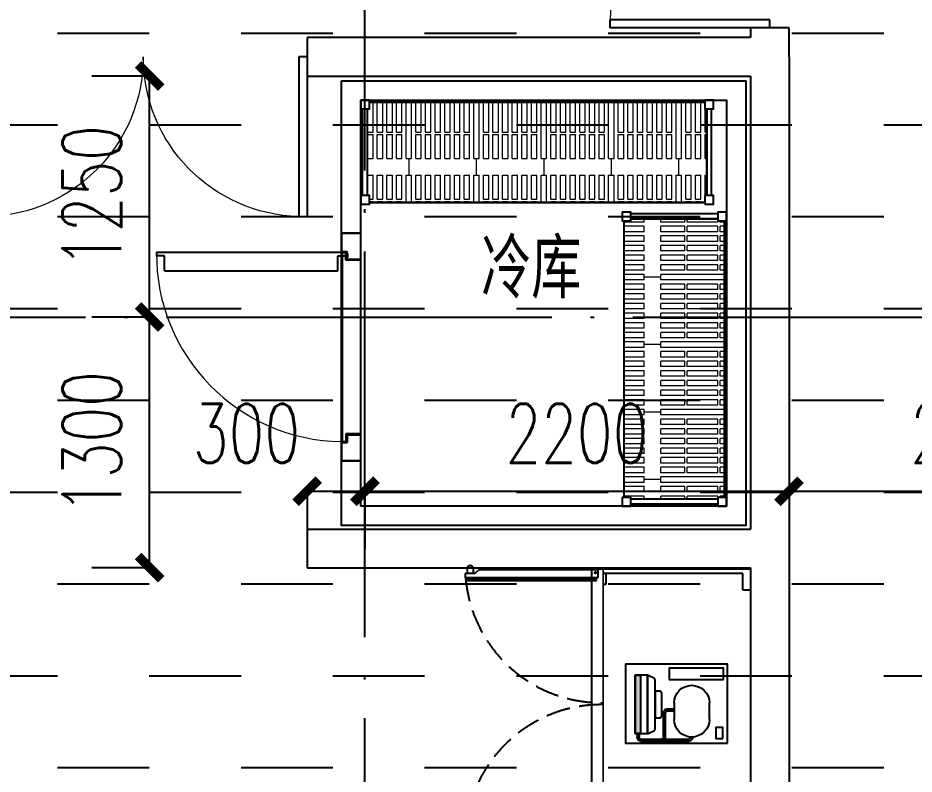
# Model space of a CAD drawing. Header units: millimetres. Extents: x 12325263 to 13848842, y -1463133 to 573208.
# Drawn here: x 12582797 to 12587446, y -837757 to -833835 of the extents above; entities that cross this region are included whole.
import ezdxf
from ezdxf.xclip import XClip

# ---------------------------------------------------------------- set-up
doc = ezdxf.new("R2010")
doc.units = ezdxf.units.MM
doc.header["$LTSCALE"] = 1000
doc.header["$XCLIPFRAME"] = 0
for name, pattern in [('DASH', [0.35, 0.25, -0.1]), ('DOTE', [2.42, 2, -0.2, 0.02, -0.2]), ('HIDDEN', [9.525, 6.35, -3.175])]:
    doc.linetypes.add(name, pattern=pattern)
for name, color, linetype in [('A-ANNO-DIMS', 83, 'Continuous'), ('A-ANNO-TEXT', 7, 'Continuous'), ('A-AXIS', 16, 'DOTE'), ('A-WALL', 5, 'Continuous'), ('DOOR_FIRE', 1, 'Continuous'), ('fur202301', 252, 'Continuous'), ('PUB_DIM', 83, 'Continuous'), ('WALL', 5, 'Continuous'), ('WALL-SHATCH', 8, 'Continuous'), ('WINDOW', 4, 'Continuous'), ('WINDOW_TEXT', 7, 'Continuous'), ('建筑-楼板开洞', 251, 'Continuous')]:
    doc.layers.add(name, color=color, linetype=linetype)
doc.styles.add('_TCH_DIM_T3', font='SIMPLEX.shx', dxfattribs={"width": 0.705882, "bigfont": 'GBCBIG.shx'})
doc.styles.add('_TCH_WINDOW', font='SIMPLEX', dxfattribs={"width": 0.7, "height": 3.5, "bigfont": 'GBCBIG'})
doc.styles.add('TITXV', font='', dxfattribs={"width": 0.7})
doc.styles.get('TITXV').set_extended_font_data('SimSun')
doc.dimstyles.new('_TCH_ARCH&&120', dxfattribs={"dimtxt": 306, "dimasz": 120, "dimexe": 300, "dimexo": 360, "dimgap": 147, "dimtad": 1, "dimdec": 0, "dimzin": 0, "dimdsep": 46, "dimtxsty": '_TCH_DIM_T3', "dimblk": 'ARCHTICK', "dimcen": 0.09, "dimclrt": 7, "dimazin": 2, "dimtfac": 1, "dimtdec": 0, "dimtix": 1, "dimtmove": 2, "dimatfit": 3, "dimfxl": 1, "dimfxlon": 1, "dimtolj": 1, "dimtzin": 0, "dimarcsym": 0})

# ---------------------------------------------------------------- blocks, each defined once
blk = doc.blocks.new('adgshg13-A$C7F010FC0')
at = {"layer": 'WALL-SHATCH'}
h = blk.add_hatch(color=256, dxfattribs=at)
h.dxf.hatch_style = 1
h.paths.add_polyline_path([(-60384.2, -16880.9), (-763.2, 197.5), (12587.6, -13153.3), (12587.6, -157996), (-162964.9, -188820.4), (-171262.4, -180522.9), (-171262.4, -31310.9), (-150707.2, -10755.7), (-131860.1, -7980.9), (-99162.4, -7980.9), (-99162.4, -4980.9), (-76620.4, -4980.9), (-70107.7, -16880.9)], flags=16)
h.paths.add_polyline_path([(-60091.2, -16380.9), (-646.9, 646.9), (12987.6, -12987.6), (12987.6, -158331.9), (-163100.6, -189250.4), (-171662.4, -180688.6), (-171662.4, -31145.2), (-150777.9, -10260.7), (-131896.7, -7480.9), (-99562.4, -7480.9), (-99562.4, -4580.9), (-76365.6, -4580.9), (-69907.5, -16380.9)])
blk = doc.blocks.new('A$C4C7A72D3')
at = {"layer": 'WALL', "color": 1}
blk.add_blockref('adgshg13-A$C7F010FC0', (210433, 205503.6), dxfattribs=at)
blk = doc.blocks.new('qlzw')
at = {"layer": 'A-AXIS'}
for p, q in [((12451166.8, 979489.8), (12451166.8, 1082089.8)), ((12411416.8, 1046489.8), (12486866.8, 1046489.8))]:
    blk.add_line(p, q, dxfattribs=at)
blk = doc.blocks.new('asdgagA$C655A5B81')
for p, q in [((0, 1059.1), (0, 963.1)), ((0, 959.1), (0, 1059.1)), ((135, 1059.1), (0, 1059.1)), ((0, 1059.1), (0, 963.1)), ((0, 965.1), (0, 1059.1)), ((0, 965.1), (0, 1059.1)), ((1045, 1059.1), (135, 1059.1)), ((135, 988.4), (135, 1059.1)), ((135, 988.4), (135, 1059.1)), ((140, 1059.1), (140, 981.2)), ((1040, 1059.1), (1040, 981.2)), ((1045, 988.4), (1045, 1059.1)), ((1045, 988.4), (1045, 1059.1)), ((1181, 1059.1), (1045, 1059.1)), ((1181, 959.1), (1181, 1059.1)), ((1181, 1059.1), (1181, 963.1)), ((1181, 1059.1), (1181, 963.1)), ((1181, 965.1), (1181, 1059.1)), ((94.4, 959.1), (94.4, 988.4)), ((135, 988.4), (94.4, 988.4)), ((94.4, 959.1), (94.4, 988.4)), ((135, 988.4), (94.4, 988.4)), ((94.4, 963.1), (94.4, 988.4)), ((140, 981.2), (99.4, 981.2)), ((99.4, 963.1), (99.4, 981.2)), ((99.4, 981.2), (117.5, 981.2)), ((99.4, 981.2), (99.4, 0)), ((117.5, 940.6), (117.5, 981.2)), ((1040, 981.2), (1080.6, 981.2)), ((1045, 988.4), (1085.6, 988.4)), ((1045, 988.4), (1085.6, 988.4)), ((1080.6, 963.1), (1080.6, 981.2)), ((1085.6, 959.1), (1085.6, 988.4)), ((1085.6, 959.1), (1085.6, 988.4)), ((1085.6, 963.1), (1085.6, 988.4)), ((0, 959.1), (94.4, 959.1)), ((94.4, 959.1), (1085.6, 959.1)), ((99.4, 963.1), (1080.6, 963.1)), ((195.4, 940.6), (117.5, 940.6)), ((195.4, 40.6), (195.4, 940.6)), ((1085.6, 959.1), (1181, 959.1)), ((117.5, 40.6), (117.5, 0)), ((195.4, 40.6), (117.5, 40.6)), ((99.4, 0), (117.5, 0))]:
    blk.add_line(p, q)
at = {"lineweight": 0}
for p, q in [((105.2, 981.2), (105.2, 982)), ((105.2, 982), (125.5, 982)), ((105.3, 992.4), (125.5, 992.4)), ((105.3, 989.4), (105.3, 992.4)), ((125.5, 989.4), (105.3, 989.4)), ((106, 981.2), (115, 981.2)), ((112.7, 985.7), (112.7, 989.5)), ((112.7, 989.5), (119.1, 989.5)), ((117.2, 985.7), (112.7, 985.7)), ((112.7, 985), (117.2, 985)), ((112.7, 984.6), (117.2, 984.6)), ((117.2, 983.1), (112.7, 983.1)), ((117.2, 982.7), (112.7, 982.7)), ((113.1, 987.8), (113.1, 989.1)), ((113.1, 989.1), (119.1, 989.1)), ((113.1, 987.8), (114.1, 987.8)), ((113.1, 986.1), (113.1, 987.4)), ((113.1, 987.4), (114.1, 987.4)), ((117.2, 986.1), (113.1, 986.1)), ((113.8, 991), (115.2, 989.6)), ((113.8, 990.8), (115.1, 989.6)), ((113.9, 991.4), (115.7, 989.7)), ((113.9, 991.3), (115.6, 989.6)), ((113.9, 991.2), (115.5, 989.6)), ((113.9, 991.1), (115.3, 989.6)), ((113.9, 990.7), (114.9, 989.6)), ((113.9, 990.5), (114.8, 989.7)), ((114, 991.6), (115.8, 989.8)), ((114, 991.5), (115.8, 989.7)), ((114, 990.2), (114.5, 989.8)), ((114.1, 991.7), (115.9, 989.8)), ((114.1, 991.7), (116, 989.9)), ((114.2, 991.9), (116.1, 990)), ((114.2, 991.8), (116.1, 989.9)), ((114.3, 991.9), (116.2, 990.1)), ((114.4, 992), (116.3, 990.1)), ((114.5, 992.1), (116.3, 990.2)), ((114.6, 992.1), (116.4, 990.3)), ((114.6, 992.1), (116.4, 990.4)), ((114.7, 992.2), (116.5, 990.5)), ((114.8, 992.2), (116.5, 990.6)), ((114.9, 992.2), (116.5, 990.7)), ((115.1, 992.3), (116.5, 990.8)), ((115.2, 992.3), (116.5, 990.9)), ((115.3, 992.3), (116.5, 991.1)), ((115.5, 992.2), (116.5, 991.2)), ((115.7, 992.2), (116.4, 991.4)), ((115.7, 981.2), (124.7, 981.2)), ((116, 992), (116.3, 991.7)), ((117.6, 982), (117.6, 982.3)), ((119.1, 985.5), (118, 985.5)), ((119.1, 985.2), (118, 985.2)), ((118, 982.7), (118, 982.7)), ((118, 982), (118, 982.3)), ((125.5, 989.5), (119.1, 989.5)), ((125.1, 989.1), (119.1, 989.1)), ((119.1, 985.5), (120.3, 985.5)), ((119.1, 985.2), (120.3, 985.2)), ((120.2, 982.7), (120.2, 982.7)), ((120.2, 982), (120.2, 982.3)), ((120.6, 982), (120.6, 982.3)), ((121, 986.1), (125.1, 986.1)), ((121, 985.7), (125.5, 985.7)), ((125.5, 985), (121, 985)), ((125.5, 984.6), (121, 984.6)), ((121, 983.1), (125.5, 983.1)), ((121, 982.7), (125.5, 982.7)), ((125.1, 987.8), (124.2, 987.8)), ((125.1, 987.4), (124.2, 987.4)), ((125.1, 987.8), (125.1, 989.1)), ((125.1, 986.1), (125.1, 987.4)), ((125.5, 992.4), (125.5, 989.4)), ((125.5, 985.7), (125.5, 989.5)), ((125.5, 981.2), (125.5, 982)), ((1054.5, 992.4), (1054.5, 989.4)), ((1074.7, 992.4), (1054.5, 992.4)), ((1054.5, 989.5), (1060.9, 989.5)), ((1054.5, 985.7), (1054.5, 989.5)), ((1054.5, 989.4), (1074.7, 989.4)), ((1059, 985.7), (1054.5, 985.7)), ((1054.5, 985), (1059, 985)), ((1054.5, 984.6), (1059, 984.6)), ((1059, 983.1), (1054.5, 983.1)), ((1059, 982.7), (1054.5, 982.7)), ((1074.8, 982), (1054.5, 982)), ((1054.5, 981.2), (1054.5, 982)), ((1054.9, 989.1), (1060.9, 989.1)), ((1054.9, 987.8), (1054.9, 989.1)), ((1054.9, 987.8), (1055.8, 987.8)), ((1054.9, 987.4), (1055.8, 987.4)), ((1054.9, 986.1), (1054.9, 987.4)), ((1059, 986.1), (1054.9, 986.1)), ((1064.3, 981.2), (1055.3, 981.2)), ((1059.4, 982), (1059.4, 982.3)), ((1060.9, 985.5), (1059.7, 985.5)), ((1060.9, 985.2), (1059.7, 985.2)), ((1059.8, 982.7), (1059.8, 982.7)), ((1059.8, 982), (1059.8, 982.3)), ((1067.3, 989.5), (1060.9, 989.5)), ((1066.9, 989.1), (1060.9, 989.1)), ((1060.9, 985.5), (1062, 985.5)), ((1060.9, 985.2), (1062, 985.2)), ((1062, 982.7), (1062, 982.7)), ((1062, 982), (1062, 982.3)), ((1062.4, 982), (1062.4, 982.3)), ((1062.8, 986.1), (1066.9, 986.1)), ((1062.8, 985.7), (1067.3, 985.7)), ((1067.3, 985), (1062.8, 985)), ((1067.3, 984.6), (1062.8, 984.6)), ((1062.8, 983.1), (1067.3, 983.1)), ((1062.8, 982.7), (1067.3, 982.7)), ((1064.7, 992.3), (1063.5, 991.1)), ((1064.8, 992.3), (1063.5, 990.9)), ((1064.9, 992.3), (1063.5, 990.8)), ((1064.5, 992.2), (1063.5, 991.2)), ((1065.1, 992.2), (1063.5, 990.7)), ((1065.2, 992.2), (1063.5, 990.6)), ((1065.3, 992.2), (1063.5, 990.5)), ((1064.3, 992.2), (1063.6, 991.4)), ((1065.4, 992.1), (1063.6, 990.4)), ((1065.4, 992.1), (1063.6, 990.3)), ((1065.5, 992.1), (1063.7, 990.2)), ((1064, 992), (1063.7, 991.7)), ((1065.6, 992), (1063.7, 990.1)), ((1065.7, 991.9), (1063.8, 990.1)), ((1065.8, 991.9), (1063.9, 990)), ((1065.8, 991.8), (1063.9, 989.9)), ((1065.9, 991.7), (1064, 989.9)), ((1065.9, 991.7), (1064.1, 989.8)), ((1066, 991.6), (1064.2, 989.8)), ((1066, 991.5), (1064.2, 989.7)), ((1066.1, 991.4), (1064.3, 989.7)), ((1066.1, 991.3), (1064.4, 989.6)), ((1066.1, 991.2), (1064.5, 989.6)), ((1066.1, 991.1), (1064.7, 989.6)), ((1066.2, 991), (1064.8, 989.6)), ((1066.2, 990.8), (1064.9, 989.6)), ((1074, 981.2), (1065, 981.2)), ((1066.1, 990.7), (1065.1, 989.6)), ((1066.1, 990.5), (1065.2, 989.7)), ((1066, 990.2), (1065.5, 989.8)), ((1066.9, 987.8), (1065.9, 987.8)), ((1066.9, 987.4), (1065.9, 987.4)), ((1066.9, 987.8), (1066.9, 989.1)), ((1066.9, 986.1), (1066.9, 987.4)), ((1067.3, 985.7), (1067.3, 989.5)), ((1074.7, 989.4), (1074.7, 992.4)), ((1074.8, 981.2), (1074.8, 982))]:
    blk.add_line(p, q, dxfattribs=at)
for centre in [(115.2, 990.9), (1064.8, 990.9)]:
    blk.add_circle(centre, 1.34, dxfattribs=at)
for centre, radius, start, end in [((112.7, 983.8), 1.12, 90, 270), ((112.7, 983.8), 0.75, 90, 270), ((114.1, 987.6), 0.188, 270, 90), ((117.2, 985.3), 0.75, 14.4775, 90), ((117.2, 985.3), 0.375, 270, 90), ((117.2, 985.3), 0.75, 270, 345.5225), ((117.2, 982.3), 0.75, 0, 90), ((117.2, 982.3), 0.375, 0, 90), ((121, 982.3), 0.75, 90, 180), ((121, 985.3), 0.75, 90, 165.5225), ((121, 985.3), 0.75, 194.4775, 270), ((121, 985.3), 0.375, 90, 270), ((121, 982.3), 0.375, 90, 180), ((124.2, 987.6), 0.188, 90, 270), ((125.5, 983.8), 1.12, 270, 90), ((125.5, 983.8), 0.75, 270, 90), ((1054.5, 983.8), 1.12, 90, 270), ((1054.5, 983.8), 0.75, 90, 270), ((1055.8, 987.6), 0.188, 270, 90), ((1059, 985.3), 0.75, 14.4775, 90), ((1059, 985.3), 0.375, 270, 90), ((1059, 985.3), 0.75, 270, 345.5225), ((1059, 982.3), 0.75, 0, 90), ((1059, 982.3), 0.375, 0, 90), ((1062.8, 985.3), 0.75, 90, 165.5225), ((1062.8, 985.3), 0.75, 194.4775, 270), ((1062.8, 982.3), 0.75, 90, 180), ((1062.8, 985.3), 0.375, 90, 270), ((1062.8, 982.3), 0.375, 90, 180), ((1065.9, 987.6), 0.188, 90, 270), ((1067.3, 983.8), 1.12, 270, 90), ((1067.3, 983.8), 0.75, 270, 90), ((108.4, 972.2), 972.2, 269.4672, 359.2315)]:
    blk.add_arc(centre, radius, start, end, dxfattribs=at)
for p in [(112.7, 982.7), (113.1, 987.6), (114.1, 987.4), (117.2, 985), (119.1, 985.3), (121, 985), (124.2, 987.4), (125.1, 987.6), (125.5, 982.7), (1054.5, 982.7), (1054.9, 987.6), (1055.8, 987.4), (1059, 985), (1060.9, 985.3), (1062.8, 985), (1065.9, 987.4), (1066.9, 987.6), (1067.3, 982.7)]:
    blk.add_point(p, dxfattribs=at)
blk = doc.blocks.new('asdgagCompressor')
at = {"layer": 'fur202301'}
blk.add_hatch(color=256, dxfattribs=at).paths.add_polyline_path([(49.8, -479.2), (352.4, -479.2), (352.4, -450.2), (49.8, -450.2)])
for p, q in [((123.8, -93.2), (209.1, -93.2)), ((31.2, -179.8), (32.4, -179.8)), ((11.2, -448.3), (11.2, -199.8)), ((21.2, -448.3), (21.2, -199.8)), ((31.2, -189.8), (32.4, -189.8)), ((209.1, -276.2), (123.8, -276.2)), ((47.5, -458.3), (31.2, -458.3)), ((49.8, -469.3), (49.8, -458.3)), ((47.5, -468.3), (31.2, -468.3))]:
    blk.add_line(p, q, dxfattribs=at)
for points in [[(0, 0), (410.7, 0), (410.7, -528.6), (0, -528.6)], [(24.8, -23.8), (81.9, -23.8), (81.9, -59.8), (24.8, -59.8)], [(330.7, -19.4), (389.7, -19.4), (389.7, -301.8), (330.7, -301.8)], [(49.8, -414.8), (352.4, -414.8), (352.4, -479.2), (49.8, -479.2)], [(49.8, -479.2), (352.4, -479.2), (352.4, -450.2), (49.8, -450.2)]]:
    blk.add_lwpolyline(points, close=True, dxfattribs=at)
for points in [[(166.2, -276.2), (166.2, -312.6, -0.414214), (156.2, -322.6), (28.8, -322.6)], [(176.2, -276.2), (176.2, -312.6, -0.414214), (156.2, -332.6), (28.9, -332.6)], [(352.4, -414.8), (352.4, -414.8), (49.8, -414.8), (49.8, -414.8, -0.006326), (52.7, -407.8), (66.5, -378.4, -0.198912), (73.6, -375.4), (328.6, -375.4, -0.198912), (335.7, -378.4), (352.4, -414.8)]]:
    blk.add_lwpolyline(points, format="xyb", dxfattribs=at)
blk.add_lwpolyline([(142.2, -340.7), (260, -340.7, -0.414214), (270, -350.7), (270, -375.4), (132.2, -375.4), (132.2, -350.7, -0.414214)], format="xyb", close=True, dxfattribs=at)
for centre, radius, start, end in [((123.8, -184.7), 91.5, 90, 270), ((209.1, -184.7), 91.5, 270, 90), ((31.2, -199.8), 20, 90, 180), ((31.2, -199.8), 10, 90, 180), ((29.1, -340.5), 17.9, 89.1937, 116.034), ((29.1, -340.5), 7.91, 91.2134, 186.3393), ((31.2, -448.3), 20, 180, 270), ((31.2, -448.3), 10, 180, 270)]:
    blk.add_arc(centre, radius, start, end, dxfattribs=at)
blk = doc.blocks.new('asdgagHG2T')
at = {"layer": 'fur202301'}
for p, q in [((39251.7, 177423.2), (39251.7, 177463.2)), ((40431.7, 177423.2), (40431.7, 177463.2)), ((39251.7, 177423.2), (39166.7, 177423.2)), ((39166.7, 177423.2), (39166.7, 176699.2)), ((40516.7, 177423.2), (40431.7, 177423.2)), ((40516.7, 176699.2), (40516.7, 177423.2)), ((39221.7, 176714.2), (39166.7, 176714.2)), ((39221.7, 176699.2), (39221.7, 176714.2)), ((40461.7, 176714.2), (40516.7, 176714.2)), ((40461.7, 176699.2), (40461.7, 176714.2)), ((39146.7, 176639.2), (39146.7, 176054.6)), ((39186.7, 175984.6), (39186.7, 176639.2)), ((40496.7, 175984.6), (40496.7, 176639.2)), ((40536.7, 176639.2), (40536.7, 176054.6)), ((39126.7, 176013.7), (39126.7, 176003.7)), ((39136.7, 176023.7), (39166.7, 176023.7)), ((39146.7, 176053.7), (39166.7, 176033.7)), ((39166.7, 176033.7), (39166.7, 175983.7)), ((40536.7, 176053.7), (40516.7, 176033.7)), ((40516.7, 176033.7), (40516.7, 175983.7)), ((40546.7, 176023.7), (40516.7, 176023.7)), ((40556.7, 176013.7), (40556.7, 176003.7)), ((39136.7, 175993.7), (39166.7, 175993.7)), ((39166.7, 175983.7), (39186.7, 175983.7)), ((40516.7, 175983.7), (40496.7, 175983.7)), ((40546.7, 175993.7), (40516.7, 175993.7))]:
    blk.add_line(p, q, dxfattribs=at)
at = {"layer": 'fur202301', "color": 8, "linetype": 'HIDDEN', "ltscale": 100}
for p, q in [((39189.7, 176663.7), (39186.7, 176663.7)), ((39196.2, 176619.2), (39196.2, 176663.7)), ((40487.2, 176619.2), (40487.2, 176663.7)), ((40493.7, 176663.7), (40496.7, 176663.7))]:
    blk.add_line(p, q, dxfattribs=at)
at = {"layer": 'fur202301', "color": 8}
for p, q in [((39196.2, 175994.6), (39196.2, 176639.2)), ((40487.2, 175994.6), (40487.2, 176639.2)), ((39189.7, 175993.7), (39186.7, 175993.7)), ((40493.7, 175993.7), (40496.7, 175993.7))]:
    blk.add_line(p, q, dxfattribs=at)
at = {"layer": 'fur202301'}
blk.add_lwpolyline([(40541.7, 176639.2), (39141.7, 176639.2), (39141.7, 177463.2), (40541.7, 177463.2)], close=True, dxfattribs=at)
at = {"layer": 'fur202301', "color": 8, "linetype": 'HIDDEN', "ltscale": 200, "const_width": 8}
blk.add_lwpolyline([(39141.7, 176699.2), (40541.7, 176699.2)], dxfattribs=at)
at = {"layer": 'fur202301', "linetype": 'HIDDEN', "ltscale": 100}
for points in [[(39186.7, 176639.2), (39186.7, 176673.7), (39146.7, 176673.7), (39146.7, 176639.2)], [(40496.7, 176639.2), (40496.7, 176673.7), (40536.7, 176673.7), (40536.7, 176639.2)]]:
    blk.add_lwpolyline(points, dxfattribs=at)
at = {"layer": 'fur202301', "color": 8, "linetype": 'HIDDEN', "ltscale": 100}
for points in [[(39202.7, 176619.2), (39202.7, 176663.7), (39189.7, 176663.7), (39189.7, 176619.2)], [(40480.7, 176619.2), (40480.7, 176663.7), (40493.7, 176663.7), (40493.7, 176619.2)]]:
    blk.add_lwpolyline(points, dxfattribs=at)
at = {"layer": 'fur202301', "color": 8}
for points in [[(39189.7, 176639.2), (39189.7, 175994.6), (39202.7, 175994.6), (39202.7, 176639.2)], [(40493.7, 176639.2), (40493.7, 175994.6), (40480.7, 175994.6), (40480.7, 176639.2)]]:
    blk.add_lwpolyline(points, dxfattribs=at)
at = {"layer": 'fur202301'}
for centre in [(39161.7, 176659.2), (40521.7, 176659.2)]:
    blk.add_circle(centre, 4, dxfattribs=at)
at = {"layer": 'fur202301', "linetype": 'HIDDEN', "ltscale": 200}
for centre in [(39161.7, 176659.2), (40521.7, 176659.2)]:
    blk.add_circle(centre, 4, dxfattribs=at)
at = {"layer": 'fur202301', "linetype": 'DASH', "ltscale": 0.5}
for centre, start, end in [((39128.7, 176690.2), 274.6941, 0.7247), ((40554.6, 176690.2), 179.2753, 265.3059)]:
    blk.add_arc(centre, 708, start, end, dxfattribs=at)
at = {"layer": 'fur202301'}
for centre, start, end in [((39136.7, 176013.7), 90, 180), ((40546.7, 176013.7), 0, 90), ((39136.7, 176003.7), 180, 270), ((40546.7, 176003.7), 270, 0)]:
    blk.add_arc(centre, 10, start, end, dxfattribs=at)
at = {"layer": 'fur202301', "extrusion": (0, 0, -1), "zscale": -1}
blk.add_blockref('asdgagCompressor', (-40047, 177343.2), dxfattribs=at)
blk = doc.blocks.new('*U1651')
at = {"layer": 'fur202301', "lineweight": 0}
h = blk.add_hatch(dxfattribs=at)
h.set_pattern_fill('CAMBRO层板', color=256, pattern_type=2)
h.set_pattern_definition([(0, (-4639.2, -2045), (0, 520), [28, -322]), (0, (-4639.2, -1920), (0, 520), [28, -322]), (90, (-4639.18, -2045.03), (-350, 2e-14), [125, -395]), (90, (-4611.18, -2045.03), (-350, 2e-14), [125, -395]), (0, (-4639.2, -1748), (0, 520), [28, -322]), (0, (-4639.2, -1908), (0, 520), [28, -322]), (90, (-4639.18, -1908.03), (-350, 2e-14), [160, -360]), (90, (-4611.18, -1908.03), (-350, 2e-14), [160, -360]), (0, (-4639.2, -1611), (0, 520), [28, -322]), (0, (-4639.2, -1736), (0, 520), [28, -322]), (90, (-4639.18, -1736.03), (-350, 2e-14), [125, -395]), (90, (-4611.18, -1736.03), (-350, 2e-14), [125, -395]), (0, (-4589.2, -2045), (0, 520), [28, -322]), (0, (-4589.2, -1920), (0, 520), [28, -322]), (90, (-4589.18, -2045.03), (-350, 2e-14), [125, -395]), (90, (-4561.18, -2045.03), (-350, 2e-14), [125, -395]), (0, (-4589.2, -1748), (0, 520), [28, -322]), (0, (-4589.2, -1908), (0, 520), [28, -322]), (90, (-4589.18, -1908.03), (-350, 2e-14), [160, -360]), (90, (-4561.18, -1908.03), (-350, 2e-14), [160, -360]), (0, (-4589.2, -1611), (0, 520), [28, -322]), (0, (-4589.2, -1736), (0, 520), [28, -322]), (90, (-4589.18, -1736.03), (-350, 2e-14), [125, -395]), (90, (-4561.18, -1736.03), (-350, 2e-14), [125, -395]), (0, (-4539.2, -2045), (0, 520), [28, -322]), (0, (-4539.2, -1920), (0, 520), [28, -322]), (90, (-4539.18, -2045.03), (-350, 2e-14), [125, -395]), (90, (-4511.18, -2045.03), (-350, 2e-14), [125, -395]), (0, (-4539.2, -1748), (0, 520), [28, -322]), (0, (-4539.2, -1908), (0, 520), [28, -322]), (90, (-4539.18, -1908.03), (-350, 2e-14), [160, -360]), (90, (-4511.18, -1908.03), (-350, 2e-14), [160, -360]), (0, (-4539.2, -1611), (0, 520), [28, -322]), (0, (-4539.2, -1736), (0, 520), [28, -322]), (90, (-4539.18, -1736.03), (-350, 2e-14), [125, -395]), (90, (-4511.18, -1736.03), (-350, 2e-14), [125, -395]), (0, (-4489.2, -2045), (0, 520), [28, -322]), (0, (-4489.2, -1920), (0, 520), [28, -322]), (90, (-4489.18, -2045.03), (-350, 2e-14), [125, -395]), (90, (-4461.18, -2045.03), (-350, 2e-14), [125, -395]), (0, (-4489.2, -1748), (0, 520), [28, -322]), (0, (-4489.2, -1908), (0, 520), [28, -322]), (90, (-4489.18, -1908.03), (-350, 2e-14), [160, -360]), (90, (-4461.18, -1908.03), (-350, 2e-14), [160, -360]), (0, (-4489.2, -1611), (0, 520), [28, -322]), (0, (-4489.2, -1736), (0, 520), [28, -322]), (90, (-4489.18, -1736.03), (-350, 2e-14), [125, -395]), (90, (-4461.18, -1736.03), (-350, 2e-14), [125, -395]), (0, (-4439.2, -2045), (0, 520), [28, -322]), (0, (-4439.2, -1920), (0, 520), [28, -322]), (90, (-4439.18, -2045.03), (-350, 2e-14), [125, -395]), (90, (-4411.18, -2045.03), (-350, 2e-14), [125, -395]), (0, (-4439.2, -1748), (0, 520), [28, -322]), (0, (-4439.2, -1908), (0, 520), [28, -322]), (90, (-4439.18, -1908.03), (-350, 2e-14), [160, -360]), (90, (-4411.18, -1908.03), (-350, 2e-14), [160, -360]), (0, (-4439.2, -1611), (0, 520), [28, -322]), (0, (-4439.2, -1736), (0, 520), [28, -322]), (90, (-4439.18, -1736.03), (-350, 2e-14), [125, -395]), (90, (-4411.18, -1736.03), (-350, 2e-14), [125, -395]), (0, (-4389.2, -2045), (0, 520), [28, -322]), (0, (-4389.2, -1920), (0, 520), [28, -322]), (90, (-4389.18, -2045.03), (-350, 2e-14), [125, -395]), (90, (-4361.18, -2045.03), (-350, 2e-14), [125, -395]), (0, (-4389.2, -1748), (0, 520), [28, -322]), (0, (-4389.2, -1908), (0, 520), [28, -322]), (90, (-4389.18, -1908.03), (-350, 2e-14), [160, -360]), (90, (-4361.18, -1908.03), (-350, 2e-14), [160, -360]), (0, (-4389.2, -1611), (0, 520), [28, -322]), (0, (-4389.2, -1736), (0, 520), [28, -322]), (90, (-4389.18, -1736.03), (-350, 2e-14), [125, -395]), (90, (-4361.18, -1736.03), (-350, 2e-14), [125, -395]), (0, (-4339.2, -2045), (0, 520), [28, -322]), (0, (-4339.2, -1611), (0, 520), [28, -322]), (90, (-4339.18, -2045.03), (-350, 2e-14), [434, -86]), (90, (-4311.18, -2045.03), (-350, 2e-14), [434, -86]), (90, (-4324.5, -1610.93), (-350, 2e-14), [43.033, -476.967]), (90, (-4324.5, -2087.9), (-350, 2e-14), [42.776, -477.224])])
h.paths.add_polyline_path([(35, -45), (45, -45), (45, -10), (1785, -10), (1785, -45), (1795, -45), (1795, -495), (1785, -495), (1785, -530), (45, -530), (45, -495), (35, -495)])
for points in [[(0, -45), (45, -45), (45, 0), (0, 0)], [(1785, -45), (1830, -45), (1830, 0), (1785, 0)], [(35, -45), (45, -45), (45, -10), (1785, -10), (1785, -45), (1795, -45), (1795, -495), (1785, -495), (1785, -530), (45, -530), (45, -495), (35, -495)], [(0, -540), (45, -540), (45, -495), (0, -495)], [(1785, -540), (1830, -540), (1830, -495), (1785, -495)]]:
    blk.add_lwpolyline(points, close=True)
for points in [[(10, -495), (10, -45)], [(35, -495), (35, -45)], [(45, -10), (1785, -10)], [(1795, -495), (1795, -45)], [(1820, -495), (1820, -45)], [(45, -530), (1785, -530)]]:
    blk.add_lwpolyline(points)
blk = doc.blocks.new('*U1649')
at = {"layer": 'fur202301', "lineweight": 0}
h = blk.add_hatch(dxfattribs=at)
h.set_pattern_fill('CAMBRO层板', color=256, pattern_type=2)
h.set_pattern_definition([(0, (-4944.2, -2045), (0, 520), [28, -322]), (0, (-4944.2, -1920), (0, 520), [28, -322]), (90, (-4944.18, -2045.03), (-350, 2e-14), [125, -395]), (90, (-4916.18, -2045.03), (-350, 2e-14), [125, -395]), (0, (-4944.2, -1748), (0, 520), [28, -322]), (0, (-4944.2, -1908), (0, 520), [28, -322]), (90, (-4944.18, -1908.03), (-350, 2e-14), [160, -360]), (90, (-4916.18, -1908.03), (-350, 2e-14), [160, -360]), (0, (-4944.2, -1611), (0, 520), [28, -322]), (0, (-4944.2, -1736), (0, 520), [28, -322]), (90, (-4944.18, -1736.03), (-350, 2e-14), [125, -395]), (90, (-4916.18, -1736.03), (-350, 2e-14), [125, -395]), (0, (-4894.2, -2045), (0, 520), [28, -322]), (0, (-4894.2, -1920), (0, 520), [28, -322]), (90, (-4894.18, -2045.03), (-350, 2e-14), [125, -395]), (90, (-4866.18, -2045.03), (-350, 2e-14), [125, -395]), (0, (-4894.2, -1748), (0, 520), [28, -322]), (0, (-4894.2, -1908), (0, 520), [28, -322]), (90, (-4894.18, -1908.03), (-350, 2e-14), [160, -360]), (90, (-4866.18, -1908.03), (-350, 2e-14), [160, -360]), (0, (-4894.2, -1611), (0, 520), [28, -322]), (0, (-4894.2, -1736), (0, 520), [28, -322]), (90, (-4894.18, -1736.03), (-350, 2e-14), [125, -395]), (90, (-4866.18, -1736.03), (-350, 2e-14), [125, -395]), (0, (-4844.2, -2045), (0, 520), [28, -322]), (0, (-4844.2, -1920), (0, 520), [28, -322]), (90, (-4844.18, -2045.03), (-350, 2e-14), [125, -395]), (90, (-4816.18, -2045.03), (-350, 2e-14), [125, -395]), (0, (-4844.2, -1748), (0, 520), [28, -322]), (0, (-4844.2, -1908), (0, 520), [28, -322]), (90, (-4844.18, -1908.03), (-350, 2e-14), [160, -360]), (90, (-4816.18, -1908.03), (-350, 2e-14), [160, -360]), (0, (-4844.2, -1611), (0, 520), [28, -322]), (0, (-4844.2, -1736), (0, 520), [28, -322]), (90, (-4844.18, -1736.03), (-350, 2e-14), [125, -395]), (90, (-4816.18, -1736.03), (-350, 2e-14), [125, -395]), (0, (-4794.2, -2045), (0, 520), [28, -322]), (0, (-4794.2, -1920), (0, 520), [28, -322]), (90, (-4794.18, -2045.03), (-350, 2e-14), [125, -395]), (90, (-4766.18, -2045.03), (-350, 2e-14), [125, -395]), (0, (-4794.2, -1748), (0, 520), [28, -322]), (0, (-4794.2, -1908), (0, 520), [28, -322]), (90, (-4794.18, -1908.03), (-350, 2e-14), [160, -360]), (90, (-4766.18, -1908.03), (-350, 2e-14), [160, -360]), (0, (-4794.2, -1611), (0, 520), [28, -322]), (0, (-4794.2, -1736), (0, 520), [28, -322]), (90, (-4794.18, -1736.03), (-350, 2e-14), [125, -395]), (90, (-4766.18, -1736.03), (-350, 2e-14), [125, -395]), (0, (-4744.2, -2045), (0, 520), [28, -322]), (0, (-4744.2, -1920), (0, 520), [28, -322]), (90, (-4744.18, -2045.03), (-350, 2e-14), [125, -395]), (90, (-4716.18, -2045.03), (-350, 2e-14), [125, -395]), (0, (-4744.2, -1748), (0, 520), [28, -322]), (0, (-4744.2, -1908), (0, 520), [28, -322]), (90, (-4744.18, -1908.03), (-350, 2e-14), [160, -360]), (90, (-4716.18, -1908.03), (-350, 2e-14), [160, -360]), (0, (-4744.2, -1611), (0, 520), [28, -322]), (0, (-4744.2, -1736), (0, 520), [28, -322]), (90, (-4744.18, -1736.03), (-350, 2e-14), [125, -395]), (90, (-4716.18, -1736.03), (-350, 2e-14), [125, -395]), (0, (-4694.2, -2045), (0, 520), [28, -322]), (0, (-4694.2, -1920), (0, 520), [28, -322]), (90, (-4694.18, -2045.03), (-350, 2e-14), [125, -395]), (90, (-4666.18, -2045.03), (-350, 2e-14), [125, -395]), (0, (-4694.2, -1748), (0, 520), [28, -322]), (0, (-4694.2, -1908), (0, 520), [28, -322]), (90, (-4694.18, -1908.03), (-350, 2e-14), [160, -360]), (90, (-4666.18, -1908.03), (-350, 2e-14), [160, -360]), (0, (-4694.2, -1611), (0, 520), [28, -322]), (0, (-4694.2, -1736), (0, 520), [28, -322]), (90, (-4694.18, -1736.03), (-350, 2e-14), [125, -395]), (90, (-4666.18, -1736.03), (-350, 2e-14), [125, -395]), (0, (-4644.2, -2045), (0, 520), [28, -322]), (0, (-4644.2, -1611), (0, 520), [28, -322]), (90, (-4644.18, -2045.03), (-350, 2e-14), [434, -86]), (90, (-4616.18, -2045.03), (-350, 2e-14), [434, -86]), (90, (-4629.5, -1610.93), (-350, 2e-14), [43.033, -476.967]), (90, (-4629.5, -2087.9), (-350, 2e-14), [42.776, -477.224])])
h.paths.add_polyline_path([(35, -45), (45, -45), (45, -10), (1480, -10), (1480, -45), (1490, -45), (1490, -495), (1480, -495), (1480, -530), (45, -530), (45, -495), (35, -495)])
for points in [[(0, -45), (45, -45), (45, 0), (0, 0)], [(1480, -45), (1525, -45), (1525, 0), (1480, 0)], [(35, -45), (45, -45), (45, -10), (1480, -10), (1480, -45), (1490, -45), (1490, -495), (1480, -495), (1480, -530), (45, -530), (45, -495), (35, -495)], [(0, -540), (45, -540), (45, -495), (0, -495)], [(1480, -540), (1525, -540), (1525, -495), (1480, -495)]]:
    blk.add_lwpolyline(points, close=True)
for points in [[(10, -495), (10, -45)], [(35, -495), (35, -45)], [(45, -10), (1480, -10)], [(1490, -495), (1490, -45)], [(1515, -495), (1515, -45)], [(45, -530), (1480, -530)]]:
    blk.add_lwpolyline(points)
blk = doc.blocks.new('sdfgsdffhg')
at = {"layer": 'fur202301', "elevation": 0}
for points in [[(3391, 39894.9), (5488.2, 39894.9), (5488.2, 37589.9), (3391, 37589.9)], [(3491, 39794.9), (5388.2, 39794.9), (5388.2, 37689.9), (3491, 37689.9)]]:
    blk.add_lwpolyline(points, close=True, dxfattribs=at)
at = {"layer": 'fur202301'}
blk.add_blockref('*U1651', (3491, 39794.9, 0), dxfattribs=at)
for name, p, rotation in [('*U1649', (4848.2, 37689.9, 0), 90), ('asdgagA$C655A5B81', (2431.8, 39104.9, 0), 270), ('asdgagHG2T', (-171950, 76506.5, 0), 270)]:
    blk.add_blockref(name, p, dxfattribs=dict(at, rotation=rotation))
blk = doc.blocks.new('_ArchTick')
at = {"color": 0, "linetype": 'ByBlock', "const_width": 0.4}
blk.add_lwpolyline([(-0.5, -0.5), (0.5, 0.5)], dxfattribs=at)
blk = doc.blocks.new('*D4284')
at = {"layer": 'A-ANNO-DIMS', "color": 0, "lineweight": -2, "transparency": 16777216}
for p, q in [((12583481, -835386.8), (12583180, -835386.8)), ((12583480, -836686.8), (12583480, -835386.8)), ((12583481, -836686.8), (12583180, -836686.8))]:
    blk.add_line(p, q, dxfattribs=at)
at = {"layer": 'Defpoints', "color": 0, "transparency": 16777216}
for p in [(12583480, -835386.8), (12584296.8, -835386.8), (12584296.8, -836686.8)]:
    blk.add_point(p, dxfattribs=at)
at = {"layer": 'A-ANNO-DIMS', "color": 0, "lineweight": -2, "transparency": 16777216, "xscale": 120, "yscale": 120, "zscale": 120}
for p, rotation in [((12583480, -835386.8), 90), ((12583480, -836686.8), 270)]:
    blk.add_blockref('_ArchTick', p, dxfattribs=dict(at, rotation=rotation))
at = {"layer": 'A-ANNO-DIMS', "color": 7, "transparency": 16777216, "insert": (12583180, -836036.8), "char_height": 306, "attachment_point": 5, "rotation": 90, "style": '_TCH_DIM_T3'}
blk.add_mtext('\\A1;1300', dxfattribs=at)
blk = doc.blocks.new('*D4285')
at = {"layer": 'A-ANNO-DIMS', "color": 0, "lineweight": -2, "transparency": 16777216}
for p, q in [((12583481, -834136.8), (12583180, -834136.8)), ((12583480, -835386.8), (12583480, -834136.8)), ((12583481, -835386.8), (12583180, -835386.8))]:
    blk.add_line(p, q, dxfattribs=at)
at = {"layer": 'Defpoints', "color": 0, "transparency": 16777216}
for p in [(12583480, -834136.8), (12584296.8, -834136.8), (12584296.8, -835386.8)]:
    blk.add_point(p, dxfattribs=at)
at = {"layer": 'A-ANNO-DIMS', "color": 0, "lineweight": -2, "transparency": 16777216, "xscale": 120, "yscale": 120, "zscale": 120}
for p, rotation in [((12583480, -834136.8), 90), ((12583480, -835386.8), 270)]:
    blk.add_blockref('_ArchTick', p, dxfattribs=dict(at, rotation=rotation))
at = {"layer": 'A-ANNO-DIMS', "color": 7, "transparency": 16777216, "insert": (12583180, -834761.8), "char_height": 306, "attachment_point": 5, "rotation": 90, "style": '_TCH_DIM_T3'}
blk.add_mtext('\\A1;1250', dxfattribs=at)
blk = doc.blocks.new('*D4747')
at = {"layer": 'Defpoints', "color": 0, "transparency": 16777216}
for p in [(12584296.8, -835386.8), (12584596.8, -835386.8), (12584596.8, -836290)]:
    blk.add_point(p, dxfattribs=at)
at = {"layer": 'PUB_DIM', "color": 0, "lineweight": -2, "transparency": 16777216}
for p, q in [((12584296.8, -836289), (12584296.8, -836590)), ((12584296.8, -836290), (12584596.8, -836290)), ((12584596.8, -836289), (12584596.8, -836590))]:
    blk.add_line(p, q, dxfattribs=at)
at = {"layer": 'PUB_DIM', "color": 0, "lineweight": -2, "transparency": 16777216, "xscale": 120, "yscale": 120, "zscale": 120, "rotation": 180}
blk.add_blockref('_ArchTick', (12584296.8, -836290), dxfattribs=at)
at = {"layer": 'PUB_DIM', "color": 0, "lineweight": -2, "transparency": 16777216, "xscale": 120, "yscale": 120, "zscale": 120}
blk.add_blockref('_ArchTick', (12584596.8, -836290), dxfattribs=at)
at = {"layer": 'PUB_DIM', "color": 7, "transparency": 16777216, "insert": (12583982.4, -835990), "char_height": 306, "attachment_point": 5, "style": '_TCH_DIM_T3'}
blk.add_mtext('\\A1;300', dxfattribs=at)
blk = doc.blocks.new('*D4748')
at = {"layer": 'Defpoints', "color": 0, "transparency": 16777216}
for p in [(12584596.8, -835386.8), (12586796.8, -835386.8), (12586796.8, -836290)]:
    blk.add_point(p, dxfattribs=at)
at = {"layer": 'PUB_DIM', "color": 0, "lineweight": -2, "transparency": 16777216}
for p, q in [((12584596.8, -836289), (12584596.8, -836590)), ((12584596.8, -836290), (12586796.8, -836290)), ((12586796.8, -836289), (12586796.8, -836590))]:
    blk.add_line(p, q, dxfattribs=at)
at = {"layer": 'PUB_DIM', "color": 0, "lineweight": -2, "transparency": 16777216, "xscale": 120, "yscale": 120, "zscale": 120, "rotation": 180}
blk.add_blockref('_ArchTick', (12584596.8, -836290), dxfattribs=at)
at = {"layer": 'PUB_DIM', "color": 0, "lineweight": -2, "transparency": 16777216, "xscale": 120, "yscale": 120, "zscale": 120}
blk.add_blockref('_ArchTick', (12586796.8, -836290), dxfattribs=at)
at = {"layer": 'PUB_DIM', "color": 7, "transparency": 16777216, "insert": (12585696.8, -835990), "char_height": 306, "attachment_point": 5, "style": '_TCH_DIM_T3'}
blk.add_mtext('\\A1;2200', dxfattribs=at)
blk = doc.blocks.new('*D4749')
at = {"layer": 'Defpoints', "color": 0, "transparency": 16777216}
for p in [(12586796.8, -835386.8), (12588796.8, -835386.8), (12588796.8, -836290)]:
    blk.add_point(p, dxfattribs=at)
at = {"layer": 'PUB_DIM', "color": 0, "lineweight": -2, "transparency": 16777216}
for p, q in [((12586796.8, -836289), (12586796.8, -836590)), ((12586796.8, -836290), (12588796.8, -836290)), ((12588796.8, -836289), (12588796.8, -836590))]:
    blk.add_line(p, q, dxfattribs=at)
at = {"layer": 'PUB_DIM', "color": 0, "lineweight": -2, "transparency": 16777216, "xscale": 120, "yscale": 120, "zscale": 120, "rotation": 180}
blk.add_blockref('_ArchTick', (12586796.8, -836290), dxfattribs=at)
at = {"layer": 'PUB_DIM', "color": 0, "lineweight": -2, "transparency": 16777216, "xscale": 120, "yscale": 120, "zscale": 120}
blk.add_blockref('_ArchTick', (12588796.8, -836290), dxfattribs=at)
at = {"layer": 'PUB_DIM', "color": 7, "transparency": 16777216, "insert": (12587796.8, -835990), "char_height": 306, "attachment_point": 5, "style": '_TCH_DIM_T3'}
blk.add_mtext('\\A1;2000', dxfattribs=at)
blk = doc.blocks.new('$DorLib2D$00000002')
for p, q in [((-0.5, 0), (-0.5, 0.4875)), ((-0.475, 0.4875), (-0.5, 0.4875)), ((-0.475, 0), (-0.475, 0.4875)), ((0.475, 0), (0.475, 0.4875)), ((0.475, 0.4875), (0.5, 0.4875)), ((0.5, 0), (0.5, 0.4875)), ((-0.5, 0), (-0.475, 0)), ((0.5, 0), (0.475, 0))]:
    blk.add_line(p, q)
at = {"lineweight": 13}
for centre, start, end in [((-0.4875, 0), 0, 88.5307), ((0.4875, 0), 91.4693, 180)]:
    blk.add_arc(centre, 0.4875, start, end, dxfattribs=at)

msp = doc.modelspace()

# ---------------------------------------------------------------- block references
ref = msp.add_blockref('A$C4C7A72D3', (12385714.9, -906209.5), dxfattribs=dict(rotation=350.041249254255))
XClip(ref).set_block_clipping_path([(223442.8584877662, 85923.1187333744), (220542.7961432356, 85923.1422391906), (220542.8579492103, 89292.823275506), (211526.9150355905, 89292.8101311298), (210631.4331447985, 94392.8080583527), (206113.3685902953, 94392.8025418455), (206001.4315187763, 95030.3127344656), (204376.2826588508, 94744.9613686837), (203364.4570056833, 100506.9030052917), (197947.3947122637, 99555.7482674252), (192482.3428474721, 130679.4765393781), (190118.7804593667, 130264.4504016289), (191623.4071957469, 121695.6427078634), (177046.6486519482, 119136.2011700841), (175707.6223907359, 126760.8483765714), (173902.988371335, 128026.4039125028), (169528.3854461554, 127258.2903269802), (169070.0967394859, 129868.3614864857), (163308.2517458182, 128856.6693391807), (163766.52659606, 126246.6171700556), (159679.1795131005, 125528.9180921423), (170669.6888374612, 62935.797914044), (167222.1989369914, 62330.4650948944), (167939.7759490944, 58243.6808593175), (171386.9528796654, 58848.2912487988), (172857.0656793863, 50477.0032648193), (165962.5026008021, 49266.4230898353), (168037.7813034765, 37447.1796448426), (140649.9584970828, 32638.2390106404), (115387.9799239188, 28202.5781787895), (95598.7254695911, 140907.4332163476), (226939.476109907, 163968.8668500402), (240128.6952811591, 88852.8973128139)])

# ---------------------------------------------------------------- next in the draw order: hatches: boundary and pattern name
at = {"layer": '建筑-楼板开洞'}
h = msp.add_hatch(dxfattribs=at)
h.set_pattern_fill('DASH', color=256, scale=500)
h.set_pattern_definition([(0, (0, 0), (476.25, 476.25), [476.25, -476.25])])
h.paths.add_polyline_path([(12597696.7, -842386.8), (12590696.8, -842386.9), (12590697.1, -843986.8), (12595796.8, -843986.9), (12595797.1, -849736.9), (12588796.8, -849736.8), (12588796.8, -851936.8), (12564896.8, -851936.8), (12564896.8, -816186.8), (12568846.8, -816186.8), (12568846.8, -816040), (12568846.8, -807536.8), (12574696.8, -807536.8), (12574696.8, -810386.8), (12575896.8, -810386.8), (12579055.2, -810386.8), (12580496.9, -811828.2), (12580696.9, -819086.9), (12595696.9, -819086.7), (12595696.9, -812786.8), (12597696.7, -812786.8)])

# ---------------------------------------------------------------- next in the draw order: block references
at = {"color": 2}
msp.add_blockref('qlzw', (133430, -1881876.5), dxfattribs=at)

# ---------------------------------------------------------------- next in the draw order: block references
msp.add_blockref('sdfgsdffhg', (12581083.9, -874056.8, 0))

# ---------------------------------------------------------------- next in the draw order: linework, layer by layer
at = {"layer": 'A-WALL'}
for p, q in [((12586796.8, -833886.8), (12586596.8, -833886.8)), ((12586596.8, -833886.8), (12586596.8, -833936.8)), ((12586796.8, -834036.8), (12586796.8, -833886.8)), ((12586596.8, -833936.8), (12584296.8, -833936.8)), ((12584296.8, -833936.8), (12584296.8, -834136.8)), ((12586796.8, -834036.8), (12586796.8, -836586.8)), ((12584296.8, -834136.8), (12586596.8, -834136.8)), ((12586596.8, -834136.8), (12586596.8, -836486.8)), ((12584296.8, -836486.8), (12586596.8, -836486.8)), ((12584296.8, -836486.8), (12584296.8, -836686.8)), ((12586796.8, -836586.8), (12586796.8, -841086.8)), ((12584296.8, -836686.8), (12586596.8, -836686.8)), ((12586596.8, -836686.8), (12586596.8, -840986.8))]:
    msp.add_line(p, q, dxfattribs=at)

# ---------------------------------------------------------------- next in the draw order: block references
at = {"layer": 'DOOR_FIRE', "xscale": -1700, "yscale": 1700, "zscale": 200, "rotation": 179.9999999994648}
msp.add_blockref('$DorLib2D$00000002', (12583446.8, -834036.8), dxfattribs=at)
at = {"layer": 'WINDOW'}
ref = msp.add_blockref('$DorLib2D$00000002', (12586696.8, -833036.8), dxfattribs=dict(at, xscale=-1700, yscale=-1700, zscale=200, rotation=269.9999999996798))
ref.add_attrib('A', 'M1723', (12587332.2, -833375.2), dxfattribs={"layer": 'WINDOW_TEXT', "height": 306, "rotation": 90, "style": '_TCH_WINDOW', "width": 0.494118})

# ---------------------------------------------------------------- next in the draw order: texts
at = {"layer": 'A-ANNO-TEXT', "style": 'TITXV', "width": 0.7}
msp.add_text('冷库', height=271.9, dxfattribs=at).set_placement((12585200, -835260))

# ---------------------------------------------------------------- next in the draw order: dimensions: what is measured, and where the dimension line sits
at = {"layer": 'A-ANNO-DIMS'}
for p1, p2, picture, middle in [((12584296.8, -835386.8), (12584296.8, -834136.8), '*D4285', (12583180, -834761.8)), ((12584296.8, -836686.8), (12584296.8, -835386.8), '*D4284', (12583180, -836036.8))]:
    dim = msp.add_aligned_dim(p1=p1, p2=p2, distance=816.8, dimstyle='_TCH_ARCH&&120', dxfattribs=at)
    dim.commit()
    dim.dimension.update_dxf_attribs({"geometry": picture, "text_midpoint": middle})
at = {"layer": 'PUB_DIM'}
dim = msp.add_linear_dim(base=(12584596.8, -836290), p1=(12584296.8, -835386.8), p2=(12584596.8, -835386.8), angle=0, dimstyle='_TCH_ARCH&&120', dxfattribs=at)
dim.commit()
dim.dimension.update_dxf_attribs({"geometry": '*D4747', "text_midpoint": (12583982.4, -835990), "dimtype": 129})
for p1, p2, picture, middle in [((12584596.8, -835386.8), (12586796.8, -835386.8), '*D4748', (12585696.8, -835990)), ((12586796.8, -835386.8), (12588796.8, -835386.8), '*D4749', (12587796.8, -835990))]:
    dim = msp.add_aligned_dim(p1=p1, p2=p2, distance=-903.2, dimstyle='_TCH_ARCH&&120', dxfattribs=at)
    dim.commit()
    dim.dimension.update_dxf_attribs({"geometry": picture, "text_midpoint": middle})

doc.saveas('drawing.dxf')
